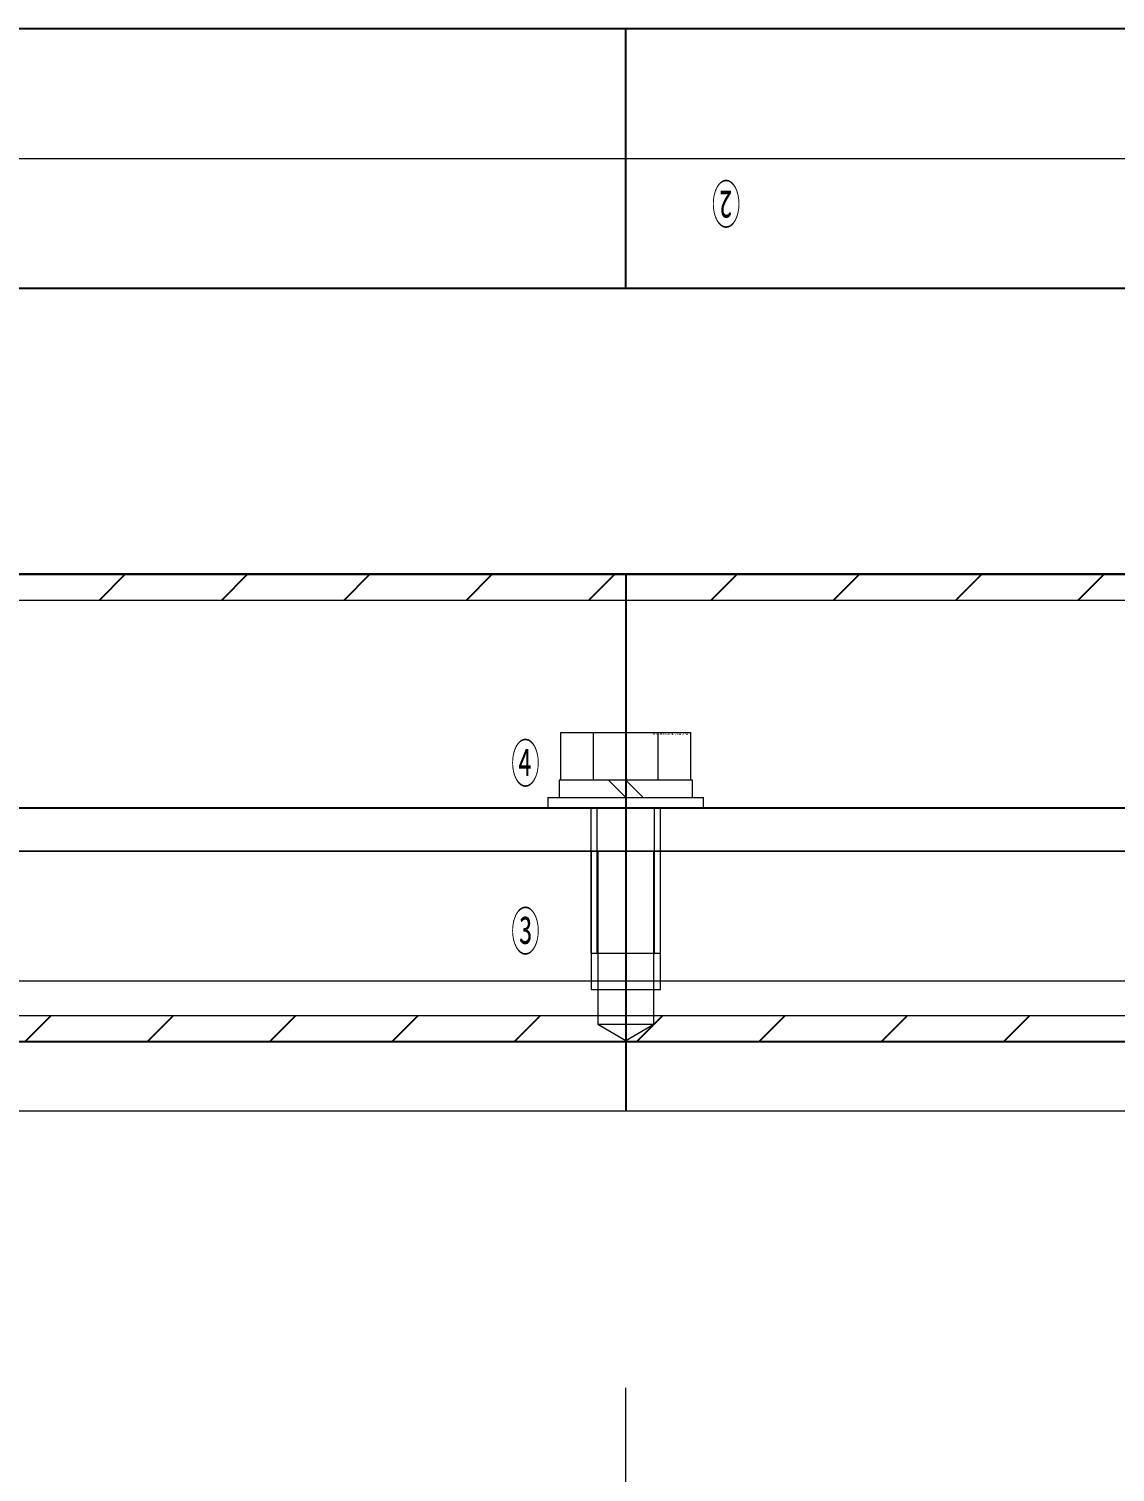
# Model space of a CAD drawing. Units: millimetres at full size. Extents: x -18456 to 18937, y -12290 to 13871.
# Drawn here: x -12145 to -11768, y 9149 to 9649 of the extents above; entities that cross this region are included whole.
import ezdxf
from ezdxf.enums import TextEntityAlignment as Align

# ---------------------------------------------------------------- set-up
doc = ezdxf.new("R2010")
doc.units = ezdxf.units.MM
doc.header["$LTSCALE"] = 100
doc.linetypes.add('CHAIN2', pattern=[12, 9, -1, 1, -1])
doc.linetypes.add('DOUBLE_CHAIN2', pattern=[12.8, 9, -1, 0.6, -0.6, 0.6, -1])
for name, color, linetype in [('0-2_0', 2, 'Continuous'), ('0-3_06_PHANTOM', 2, 'DOUBLE_CHAIN2'), ('0-6_10_DRAFT', 1, 'Continuous')]:
    doc.layers.add(name, color=color, linetype=linetype)
doc.layers.add('0-7_05_CENTER', color=2, linetype='CHAIN2', lineweight=18)
doc.layers.add('0-8_04_HIDDEN', color=7, linetype='Continuous', lineweight=18)
doc.styles.add('ＭＳ ゴシック', font='')
doc.styles.get('ＭＳ ゴシック').set_extended_font_data('MS Gothic')

# ---------------------------------------------------------------- blocks, each defined once
blk = doc.blocks.new('A$C48783CE3_1')
at = {"layer": '0-7_05_CENTER'}
blk.add_line((7.5, 0), (-1265, 0), dxfattribs=at)
blk = doc.blocks.new('A$C621E6506_1')
at = {"layer": '0-2_0', "color": 3}
for p, q in [((-60.85, 24), (-57.85, 27)), ((-46.71, 24), (-43.71, 27)), ((-32.57, 24), (-29.57, 27)), ((-18.43, 24), (-15.43, 27)), ((-4.28, 24), (-1.28, 27)), ((9.86, 24), (12.86, 27)), ((24, 24), (27, 27)), ((38.14, 24), (41.14, 27)), ((52.28, 24), (55.28, 27)), ((-69.43, -27), (-66.43, -24)), ((-55.28, -27), (-52.28, -24)), ((-41.14, -27), (-38.14, -24)), ((-27, -27), (-24, -24)), ((-12.86, -27), (-9.86, -24)), ((1.28, -27), (4.28, -24)), ((15.43, -27), (18.43, -24)), ((29.57, -27), (32.57, -24)), ((43.71, -27), (46.71, -24))]:
    blk.add_line(p, q, dxfattribs=at)
at = {"layer": '0-2_0', "color": 134}
blk.add_lwpolyline([(-106.5, -27), (106.5, -27), (107.5, -26), (107.5, 26), (106.5, 27), (-106.5, 27), (-107.5, 26), (-107.5, -26)], close=True, dxfattribs=at)
at = {"layer": '0-6_10_DRAFT'}
blk.add_line((0, 27), (0, -27), dxfattribs=at)
at = {"layer": '0-7_05_CENTER'}
blk.add_line((-194.76, 0), (164.5, 0), dxfattribs=at)
at = {"layer": '0-8_04_HIDDEN'}
for p, q in [((-107.5, 24), (107.5, 24)), ((-107.5, -24), (107.5, -24))]:
    blk.add_line(p, q, dxfattribs=at)
at = {"layer": '0-6_10_DRAFT', "style": 'ＭＳ ゴシック', "width": 0.55}
blk.add_text('④', height=4.4, dxfattribs=at).set_placement((-13.25, 1.61), align=Align.BOTTOM_LEFT)
blk = doc.blocks.new('A$C409C50D6_1')
at = {"layer": '0-2_0', "color": 134}
for p, q in [((1, 15), (219, 15)), ((1, -15), (219, -15))]:
    blk.add_line(p, q, dxfattribs=at)
at = {"layer": '0-6_10_DRAFT'}
blk.add_line((110, 15), (110, -15), dxfattribs=at)
at = {"layer": '0-7_05_CENTER'}
blk.add_line((-37.65, 0), (257.65, 0), dxfattribs=at)
at = {"layer": '0-6_10_DRAFT', "style": 'ＭＳ ゴシック', "width": 0.55}
blk.add_text('②', height=4.4, dxfattribs=at).set_placement((96.75, 1.61), align=Align.BOTTOM_LEFT)
blk = doc.blocks.new('A$C191155EC_1')
at = {"layer": '0-3_06_PHANTOM', "color": 5}
blk.add_lwpolyline([(-2680, 100), (27, 100), (27, -100), (-2680, -100)], close=True, dxfattribs=at)
at = {"layer": '0-6_10_DRAFT'}
blk.add_line((0, 100), (0, -100), dxfattribs=at)
blk = doc.blocks.new('A$C5F3F16AD_1')
at = {"layer": '0-6_10_DRAFT'}
blk.add_line((0, 15), (0, -15), dxfattribs=at)
at = {"layer": '0-7_05_CENTER'}
for p, q in [((0, 19.82), (0, -9)), ((-181, 0), (181, 0))]:
    blk.add_line(p, q, dxfattribs=at)
at = {"layer": '0-8_04_HIDDEN'}
blk.add_lwpolyline([(-105, -15), (105, -15), (105, 15), (-105, 15)], close=True, dxfattribs=at)
for points in [[(-4, 15), (-4, -1), (4, -1), (4, 15)], [(-3.25, 15), (-3.25, -5), (3.25, -5), (3.25, 15)], [(-3.25, -5), (0, -6.88), (3.25, -5)]]:
    blk.add_lwpolyline(points, dxfattribs=at)
at = {"layer": '0-6_10_DRAFT', "style": 'ＭＳ ゴシック', "width": 0.55}
blk.add_text('③', height=4.4, dxfattribs=at).set_placement((-13.25, 2.21), align=Align.BOTTOM_LEFT)
blk = doc.blocks.new('A$C105E707F_1')
at = {"layer": '0-7_05_CENTER'}
for p, q in [((-80, -8.97), (-80, 3.97)), ((0, -8.97), (0, 3.97)), ((80, -8.97), (80, 3.97))]:
    blk.add_line(p, q, dxfattribs=at)
at = {"layer": '0-8_04_HIDDEN'}
blk.add_lwpolyline([(-105, -5), (105, -5), (105, 0), (-105, 0)], close=True, dxfattribs=at)
blk = doc.blocks.new('A$C435F0BD9_1_1')
at = {"layer": '0-8_04_HIDDEN', "linetype": 'CHAIN2'}
blk.add_line((0, -18.3), (0, 10.2), dxfattribs=at)
at = {"layer": '0-8_04_HIDDEN'}
for p, q in [((-7.51, 8.7), (7.51, 8.7)), ((-7.51, 3.2), (-7.51, 8.7)), ((-3.75, 3.2), (-3.75, 8.7)), ((3.75, 3.2), (3.75, 8.7)), ((7.51, 3.2), (7.51, 8.7)), ((-7.7, 3.2), (-7.7, 1.2)), ((7.7, 3.2), (-7.7, 3.2)), ((0, 1.2), (-2, 3.2)), ((0, 3.2), (2, 1.2)), ((7.7, 1.2), (7.7, 3.2)), ((-9, 1.2), (9, 1.2)), ((-9, 1.2), (-9, 0)), ((-9, 0), (9, 0)), ((-4, -16.8), (-4, 0)), ((-3.32, -16.8), (-3.32, 0)), ((3.32, -16.8), (3.32, 0)), ((4, -16.8), (4, 0)), ((9, 0), (9, 1.2)), ((-4, -16.8), (4, -16.8))]:
    blk.add_line(p, q, dxfattribs=at)
at = {"layer": '0-6_10_DRAFT', "style": 'ＭＳ ゴシック', "width": 1.8}
blk.add_text('BT-M8x20L,SW,PW', height=0.2199, dxfattribs=at).set_placement((3.15, 8.36), align=Align.BOTTOM_LEFT)
blk = doc.blocks.new('A$C1A1A6917_1')
at = {"layer": '0-8_04_HIDDEN'}
for name, p, rotation in [('A$C5F3F16AD_1', (0, 120), 270), ('A$C105E707F_1', (15, 120), 90), ('A$C435F0BD9_1_1', (20, 120), 270)]:
    blk.add_blockref(name, p, dxfattribs=dict(at, rotation=rotation))
blk = doc.blocks.new('A$C24A17EC2_1')
at = {"layer": '0-2_0'}
for name, p, rotation in [('A$C621E6506_1', (360, -110), 270), ('A$C409C50D6_1', (435, -220), 90)]:
    blk.add_blockref(name, p, dxfattribs=dict(at, rotation=rotation))
for name, p in [('A$C1A1A6917_1', (340, -230)), ('A$C191155EC_1', (360, -110))]:
    blk.add_blockref(name, p, dxfattribs=at)
at = {"layer": '0-2_0', "xscale": -1}
blk.add_blockref('A$C48783CE3_1', (-972, -110), dxfattribs=at)

msp = doc.modelspace()

# ---------------------------------------------------------------- block references
at = {"layer": '0-2_0', "xscale": 3, "yscale": 3, "rotation": 90}
msp.add_blockref('A$C24A17EC2_1', (-12267.8, 8299), dxfattribs=at)

doc.saveas('drawing.dxf')
